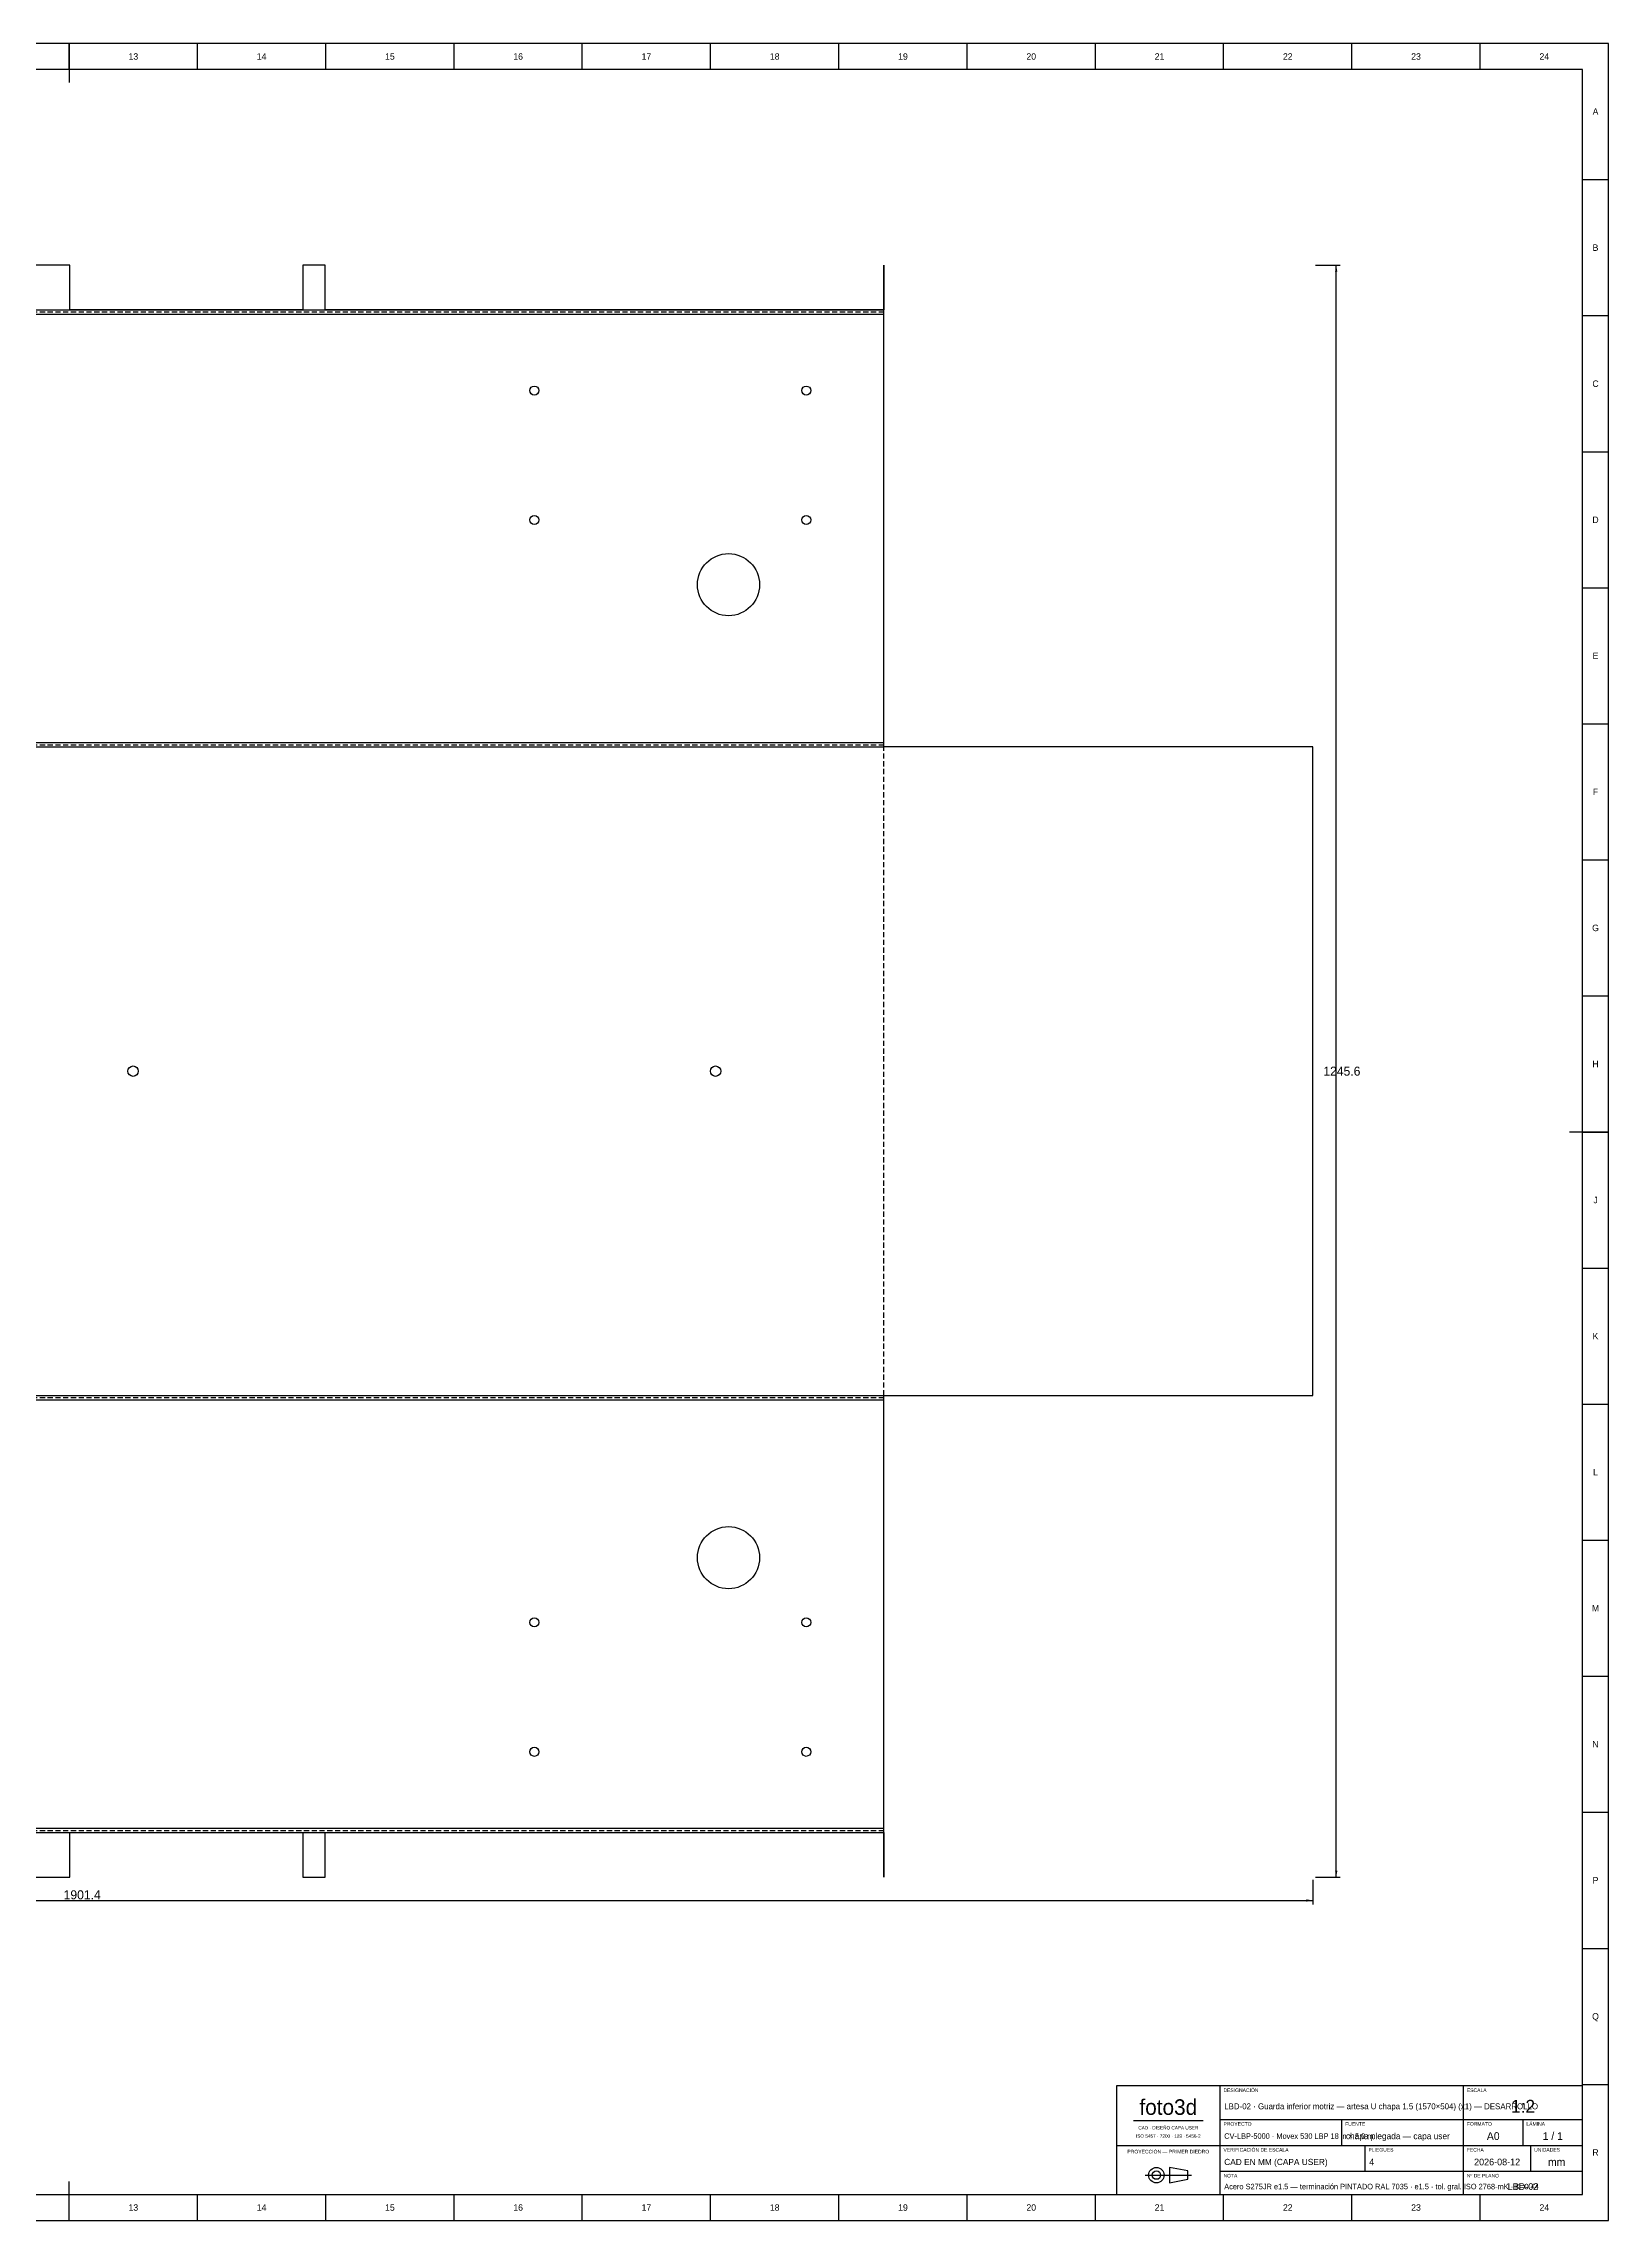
# Model space of a CAD drawing. Extents: x 0 to 2378, y 0 to 1682.
# Drawn here: x 1169 to 2378, y 0 to 1682 of the extents above; entities that cross this region are included whole.
import ezdxf
from ezdxf.enums import TextEntityAlignment as Align

# ---------------------------------------------------------------- set-up
doc = ezdxf.new("R2010")
doc.units = 0
doc.linetypes.add('DASHED', pattern=[6, 4, -2])
for name, color, linetype in [('COTAS', 7, 'CONTINUOUS'), ('FINA', 7, 'CONTINUOUS'), ('NORMA', 7, 'CONTINUOUS'), ('PLIEGUE', 1, 'DASHED'), ('TEXTO', 7, 'CONTINUOUS'), ('VISIBLE', 7, 'CONTINUOUS')]:
    doc.layers.add(name, color=color, linetype=linetype)

msp = doc.modelspace()

# ---------------------------------------------------------------- linework, layer by layer
at = {"layer": 'COTAS'}
for p, q in [((2151.695, 1510.785), (2170.695, 1510.785)), ((2167.695, 265.215), (2167.695, 1510.785)), ((2149.695, 263.215), (2149.695, 244.215)), ((2151.695, 265.215), (2170.695, 265.215)), ((248.305, 247.215), (2149.695, 247.215))]:
    msp.add_line(p, q, dxfattribs=at)
for points in [[(2167.695, 1510.785), (2168.595, 1505.785), (2166.795, 1505.785)], [(2167.695, 265.215), (2168.595, 270.215), (2166.795, 270.215)], [(2149.695, 247.215), (2144.695, 248.115), (2144.695, 246.315)]]:
    msp.add_solid(points, dxfattribs=at)
at = {"layer": 'FINA'}
for p, q in [((2378, 1682), (0, 1682)), ((1189, 1662), (1189, 1682)), ((1288.0833, 1662), (1288.0833, 1682)), ((1387.1667, 1662), (1387.1667, 1682)), ((1486.25, 1662), (1486.25, 1682)), ((1585.3333, 1662), (1585.3333, 1682)), ((1684.4167, 1662), (1684.4167, 1682)), ((1783.5, 1662), (1783.5, 1682)), ((1882.5833, 1662), (1882.5833, 1682)), ((1981.6667, 1662), (1981.6667, 1682)), ((2080.75, 1662), (2080.75, 1682)), ((2179.8333, 1662), (2179.8333, 1682)), ((2278.9167, 1662), (2278.9167, 1682)), ((2378, 0), (2378, 1682)), ((2358, 1576.875), (2378, 1576.875)), ((248.305, 1476.285), (1818.305, 1476.285)), ((248.305, 1472.895), (1818.305, 1472.895)), ((2358, 1471.75), (2378, 1471.75)), ((2358, 1366.625), (2378, 1366.625)), ((2358, 1261.5), (2378, 1261.5)), ((2358, 1156.375), (2378, 1156.375)), ((248.305, 1141.895), (1818.305, 1141.895)), ((248.305, 1138.505), (1818.305, 1138.505)), ((2358, 1051.25), (2378, 1051.25)), ((2358, 946.125), (2378, 946.125)), ((2358, 841), (2378, 841)), ((2358, 735.875), (2378, 735.875)), ((248.305, 637.505), (1818.305, 637.505)), ((248.305, 634.105), (1818.305, 634.105)), ((2358, 630.75), (2378, 630.75)), ((2358, 525.625), (2378, 525.625)), ((2358, 420.5), (2378, 420.5)), ((248.305, 303.105), (1818.305, 303.105)), ((2358, 315.375), (2378, 315.375)), ((248.305, 299.715), (1818.305, 299.715)), ((2358, 210.25), (2378, 210.25)), ((2358, 105.125), (2378, 105.125)), ((2011, 77.2), (2065, 77.2)), ((2078, 78), (2266, 78)), ((2172, 58), (2172, 78)), ((2266, 78), (2358, 78)), ((2312, 58), (2312, 78)), ((1998, 58), (2078, 58)), ((2078, 58), (2266, 58)), ((2190, 38), (2190, 58)), ((2266, 58), (2358, 58)), ((2318, 38), (2318, 58)), ((2020.06, 35), (2055.94, 35)), ((2078, 38), (2266, 38)), ((2266, 38), (2358, 38)), ((1189, 0), (1189, 20)), ((1288.0833, 0), (1288.0833, 20)), ((1387.1667, 0), (1387.1667, 20)), ((1486.25, 0), (1486.25, 20)), ((1585.3333, 0), (1585.3333, 20)), ((1684.4167, 0), (1684.4167, 20)), ((1783.5, 0), (1783.5, 20)), ((1882.5833, 0), (1882.5833, 20)), ((1981.6667, 0), (1981.6667, 20)), ((2080.75, 0), (2080.75, 20)), ((2179.8333, 0), (2179.8333, 20)), ((2278.9167, 0), (2278.9167, 20)), ((0, 0), (2378, 0))]:
    msp.add_line(p, q, dxfattribs=at)
at = {"layer": 'NORMA'}
for p, q in [((1189, 1682), (1189, 1652)), ((2358, 1662), (40, 1662)), ((2358, 20), (2358, 1662)), ((2378, 841), (2348, 841)), ((2358, 104), (1998, 104)), ((1998, 104), (1998, 20)), ((2078, 20), (2078, 104)), ((2266, 20), (2266, 104)), ((2358, 20), (2358, 104)), ((40, 20), (2358, 20)), ((1189, 0), (1189, 30)), ((1998, 20), (2358, 20))]:
    msp.add_line(p, q, dxfattribs=at)
at = {"layer": 'PLIEGUE'}
for p, q in [((248.305, 1474.595), (1818.305, 1474.595)), ((248.305, 1140.195), (1818.305, 1140.195)), ((1818.305, 637.505), (1818.305, 1138.505)), ((248.305, 635.805), (1818.305, 635.805)), ((248.305, 301.415), (1818.305, 301.415))]:
    msp.add_line(p, q, dxfattribs=at)
at = {"layer": 'TEXTO'}
for p, q in [((2053.18, 38.22), (2038.92, 40.98)), ((2038.92, 40.98), (2038.92, 29.02)), ((2053.18, 31.78), (2053.18, 38.22)), ((2038.92, 29.02), (2053.18, 31.78))]:
    msp.add_line(p, q, dxfattribs=at)
for radius in [5.98, 3.22]:
    msp.add_circle((2028.8, 35), radius, dxfattribs=at)
at = {"layer": 'VISIBLE'}
for p, q in [((1189.435, 1510.785), (745.485, 1510.785)), ((1189.435, 1476.285), (1189.435, 1510.785)), ((1386.655, 1510.785), (1369.435, 1510.785)), ((1369.435, 1510.785), (1369.435, 1476.285)), ((1386.655, 1476.285), (1386.655, 1510.785)), ((1818.305, 1138.505), (1818.305, 1510.785)), ((1818.305, 1510.785), (1818.305, 1476.285)), ((1369.435, 1476.285), (1189.435, 1476.285)), ((1818.305, 1476.285), (1386.655, 1476.285)), ((2149.695, 1138.505), (1818.305, 1138.505)), ((2149.695, 637.505), (2149.695, 1138.505)), ((1818.305, 265.215), (1818.305, 637.505)), ((1818.305, 637.505), (2149.695, 637.505)), ((1189.435, 265.215), (1189.435, 299.715)), ((1189.435, 299.715), (1369.435, 299.715)), ((1369.435, 299.715), (1369.435, 265.215)), ((1386.655, 265.215), (1386.655, 299.715)), ((1386.655, 299.715), (1818.305, 299.715)), ((1818.305, 299.715), (1818.305, 265.215)), ((745.485, 265.215), (1189.435, 265.215)), ((1369.435, 265.215), (1386.655, 265.215))]:
    msp.add_line(p, q, dxfattribs=at)
for centre, radius in [((1548.305, 1413.895), 3.5), ((1758.305, 1413.895), 3.5), ((1548.305, 1313.895), 3.5), ((1758.305, 1313.895), 3.5), ((1698.305, 1263.895), 24), ((1238.305, 888.005), 4), ((1688.305, 888.005), 4), ((1698.305, 512.105), 24), ((1548.305, 462.105), 3.5), ((1758.305, 462.105), 3.5), ((1548.305, 362.105), 3.5), ((1758.305, 362.105), 3.5)]:
    msp.add_circle(centre, radius, dxfattribs=at)

# ---------------------------------------------------------------- texts
at = {"layer": 'COTAS'}
for s, p in [('1245.6', (2172.095, 888)), ('1901.4', (1199, 251.615))]:
    msp.add_text(s, height=7, dxfattribs=at).set_placement(p, align=Align.MIDDLE_CENTER)
at = {"layer": 'TEXTO'}
for s, height, p in [('13', 5, (1238.5417, 1672)), ('14', 5, (1337.625, 1672)), ('15', 5, (1436.7083, 1672)), ('16', 5, (1535.7917, 1672)), ('17', 5, (1634.875, 1672)), ('18', 5, (1733.9583, 1672)), ('19', 5, (1833.0417, 1672)), ('20', 5, (1932.125, 1672)), ('21', 5, (2031.2083, 1672)), ('22', 5, (2130.2917, 1672)), ('23', 5, (2229.375, 1672)), ('24', 5, (2328.4583, 1672)), ('A', 5, (2368, 1629.4375)), ('B', 5, (2368, 1524.3125)), ('C', 5, (2368, 1419.1875)), ('D', 5, (2368, 1314.0625)), ('E', 5, (2368, 1208.9375)), ('F', 5, (2368, 1103.8125)), ('G', 5, (2368, 998.6875)), ('H', 5, (2368, 893.5625)), ('J', 5, (2368, 788.4375)), ('K', 5, (2368, 683.3125)), ('L', 5, (2368, 578.1875)), ('M', 5, (2368, 473.0625)), ('N', 5, (2368, 367.9375)), ('P', 5, (2368, 262.8125)), ('Q', 5, (2368, 157.6875)), ('foto3d', 12, (2038, 87.6)), ('1:2', 10, (2312, 88.2)), ('CAD · DISEÑO CAPA USER', 2.6, (2038, 71.6)), ('A0', 6, (2289, 65.2)), ('1 / 1', 6, (2335, 65.2)), ('PROYECCIÓN — PRIMER DIEDRO', 2.8, (2038, 53.2)), ('ISO 5457 · 7200 · 129 · 5456-2', 2.6, (2038, 65.2)), ('R', 5, (2368, 52.5625)), ('2026-08-12', 5.2, (2292, 45.2)), ('mm', 6, (2338, 45.2)), ('LBD-02', 5.2, (2312, 26.2)), ('13', 5, (1238.5417, 10)), ('14', 5, (1337.625, 10)), ('15', 5, (1436.7083, 10)), ('16', 5, (1535.7917, 10)), ('17', 5, (1634.875, 10)), ('18', 5, (1733.9583, 10)), ('19', 5, (1833.0417, 10)), ('20', 5, (1932.125, 10)), ('21', 5, (2031.2083, 10)), ('22', 5, (2130.2917, 10)), ('23', 5, (2229.375, 10)), ('24', 5, (2328.4583, 10))]:
    msp.add_text(s, height=height, dxfattribs=at).set_placement(p, align=Align.MIDDLE_CENTER)
for s, p in [('DESIGNACIÓN', (2080.6, 99.2)), ('ESCALA', (2268.6, 99.2)), ('PROYECTO', (2080.6, 73.2)), ('FUENTE', (2174.6, 73.2)), ('FORMATO', (2268.6, 73.2)), ('LÁMINA', (2314.6, 73.2)), ('VERIFICACIÓN DE ESCALA', (2080.6, 53.2)), ('PLIEGUES', (2192.6, 53.2)), ('FECHA', (2268.6, 53.2)), ('UNIDADES', (2320.6, 53.2)), ('NOTA', (2080.6, 33.2)), ('Nº DE PLANO', (2268.6, 33.2))]:
    msp.add_text(s, height=2.8, dxfattribs=at).set_placement(p)
for s, height, p in [('LBD-02 · Guarda inferior motriz — artesa U chapa 1.5 (1570×504) (x1) — DESARROLLO', 4.5588, (2081.2, 88.2)), ('CV-LBP-5000 · Movex 530 LBP 18 in × 5.0 m', 4.2659, (2081.2, 65.2)), ('chapa plegada — capa user', 4.8, (2175.2, 65.2)), ('CAD EN MM (CAPA USER)', 4.8, (2081.2, 45.2)), ('4', 5.2, (2193.2, 45.2)), ('Acero S275JR e1.5 — terminación PINTADO RAL 7035 · e1.5 · tol. gral. ISO 2768-mK · K=0.44', 4.2714, (2081.2, 26.2))]:
    msp.add_text(s, height=height, dxfattribs=at).set_placement(p, align=Align.MIDDLE_LEFT)

doc.saveas('drawing.dxf')
